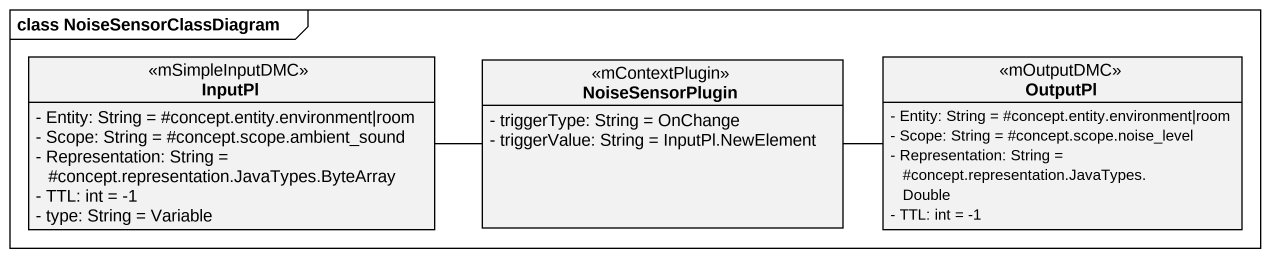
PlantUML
@startuml
mainframe class NoiseSensorClassDiagram
hide circle
hide empty members
skinparam classAttributeIconSize 0
class InputPl <<mSimpleInputDMC>> {
  - Entity: String = #concept.entity.environment|room
  - Scope: String = #concept.scope.ambient_sound
  - Representation: String = #concept.representation.JavaTypes.ByteArray
  - TTL: int = -1
  - type: String = Variable
}
class NoiseSensorPlugin <<mContextPlugin>> {
  - triggerType: String = OnChange
  - triggerValue: String = InputPl.NewElement
}
class OutputPl <<mOutputDMC>> {
  - Entity: String = #concept.entity.environment|room
  - Scope: String = #concept.scope.noise_level
  - Representation: String = #concept.representation.JavaTypes.Double
  - TTL: int = -1
}
InputPl -right- NoiseSensorPlugin
NoiseSensorPlugin -right- OutputPl
@enduml
